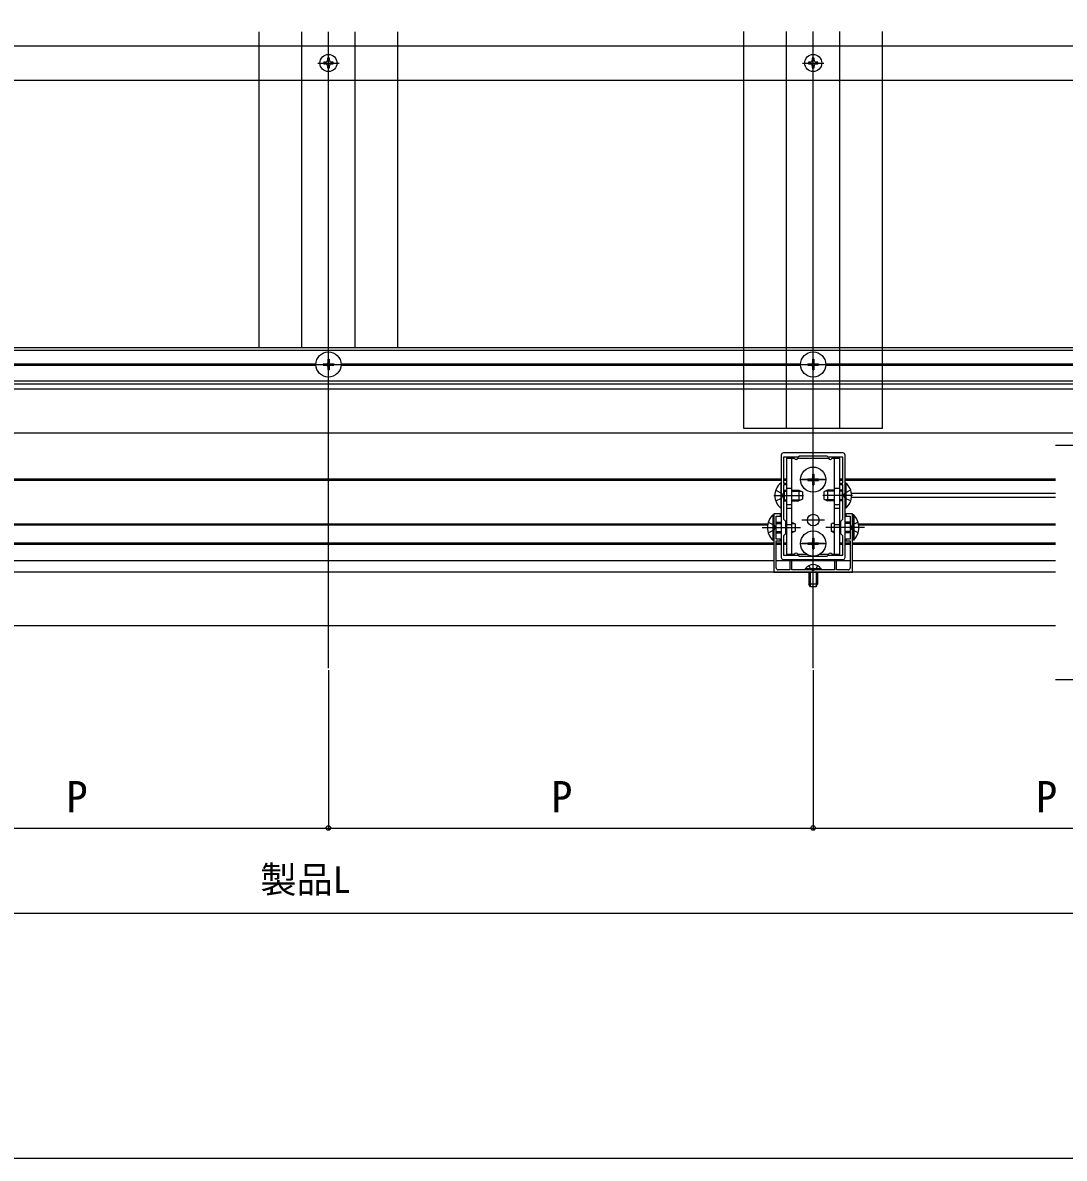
# Model space of a CAD drawing. Units: millimetres, scale not verified. Extents: x -875 to 875, y -1303 to 1295.
# Drawn here: x -116 to 373, y -1303 to -770 of the extents above; entities that cross this region are included whole.
import ezdxf
from ezdxf.enums import TextEntityAlignment as Align

# ---------------------------------------------------------------- set-up
doc = ezdxf.new("R2010")
doc.units = ezdxf.units.MM
doc.header["$LTSCALE"] = 8
for name, color, linetype in [('0-3_YKK_11', 7, 'Continuous'), ('0-4_YKK_12', 2, 'Continuous'), ('0-5_YKK_13', 4, 'Continuous'), ('0-6_YKK_D', 6, 'Continuous'), ('0-7_YKK_ZWAK', 7, 'Continuous')]:
    doc.layers.add(name, color=color, linetype=linetype)
doc.styles.add('ＭＳ ゴシック', font='')
doc.styles.get('ＭＳ ゴシック').set_extended_font_data('MS Gothic')

msp = doc.modelspace()

# ---------------------------------------------------------------- linework, layer by layer
at = {"layer": '0-3_YKK_11'}
for p, q in [((240, -972.697), (240, -1020.697)), ((269, -971.697), (241, -971.697)), ((270, -1020.697), (270, -972.697)), ((241, -1021.697), (269, -1021.697))]:
    msp.add_line(p, q, dxfattribs=at)
msp.add_lwpolyline([(268.9, -1002.797), (268.9, -986.697), (268, -986.697), (268, -985.897), (268.9, -985.897), (268.9, -973.697), (262, -973.697), (261.5, -973.197), (248.5, -973.197), (248, -973.697), (241.1, -973.697), (241.1, -985.897), (242, -985.897), (242, -986.697), (241.1, -986.697), (241.1, -1002.797), (242, -1003.697), (242, -1009.697), (241.1, -1010.597), (241.1, -1019.697), (248, -1019.697), (248.5, -1020.197), (261.5, -1020.197), (262, -1019.697), (268.9, -1019.697), (268.9, -1010.597), (268, -1009.697), (268, -1003.697)], close=True, dxfattribs=at)
for points in [[(236.5, -1027.7), (273.5, -1027.7), (273.5, -1000.2), (270.3, -1000.2), (270.3, -1001.3), (272.4, -1001.3), (272.4, -1006.242), (272.52, -1006.425), (272.52, -1006.975), (272.4, -1007.158), (272.4, -1012.1), (270.3, -1012.1), (270.3, -1012.9), (272.4, -1012.9), (272.4, -1025.6)], [(237.6, -1025.6), (237.6, -1012.9), (239.7, -1012.9), (239.7, -1012.1), (237.6, -1012.1), (237.6, -1007.158), (237.48, -1006.975), (237.48, -1006.425), (237.6, -1006.242), (237.6, -1001.3), (239.7, -1001.3), (239.7, -1000.2), (236.5, -1000.2), (236.5, -1027.7)], [(271.4, -1026.6), (265.9, -1026.6), (265.9, -1022.2), (265, -1022.2), (265, -1026.6), (255.458, -1026.6), (255.275, -1026.72), (254.725, -1026.72), (254.542, -1026.6), (245, -1026.6), (245, -1022.2), (244.1, -1022.2), (244.1, -1026.6), (238.6, -1026.6)]]:
    msp.add_lwpolyline(points, dxfattribs=at)
for centre, start, end in [((241, -972.697), 90.00001, 179.99999), ((269, -972.697), 0.00001, 89.99999), ((241, -1020.697), 180.00001, 269.99999), ((269, -1020.697), 270.00001, 359.99999), ((238.6, -1025.6), 180.00001, 269.99999), ((271.4, -1025.6), 270.00001, 359.99999)]:
    msp.add_arc(centre, 1, start, end, dxfattribs=at)
at = {"layer": '0-4_YKK_12'}
for p, q in [((-5, -922.203), (-5, -774.006)), ((15, -922.203), (15, -774.003)), ((27.5, -1072.703), (27.5, -774.002)), ((40, -922.203), (40, -774)), ((60, -922.203), (60, -773.997)), ((222.5, -960.203), (222.5, -773.974)), ((242.5, -960.203), (242.5, -773.971)), ((255, -1072.703), (255, -773.97)), ((267.5, -960.203), (267.5, -773.968)), ((287.5, -960.203), (287.5, -773.965)), ((22.5, -788.703), (32.5, -788.703)), ((27.5, -793.703), (27.5, -783.703)), ((250, -788.703), (260, -788.703)), ((255, -793.703), (255, -783.703)), ((-595, -922.203), (637.5, -922.203)), ((-595, -923.403), (637.5, -923.403)), ((27.5, -936.503), (27.5, -923.903)), ((255, -936.503), (255, -923.903)), ((-194.108, -929.903), (21.608, -929.903)), ((-194.108, -930.503), (21.608, -930.503)), ((21.2, -930.203), (33.8, -930.203)), ((33.392, -929.903), (249.108, -929.903)), ((33.392, -930.503), (249.108, -930.503)), ((248.7, -930.203), (261.3, -930.203)), ((260.892, -929.903), (476.608, -929.903)), ((260.892, -930.503), (476.608, -930.503)), ((-595, -937.803), (637.5, -937.803)), ((-595, -939.203), (637.5, -939.203)), ((-625, -962.203), (680, -962.203)), ((287.5, -960.203), (222.5, -960.203)), ((681, -968.203), (368.75, -968.203)), ((-185, -983.903), (240, -983.903)), ((-185, -984.503), (240, -984.503)), ((241.1, -983.903), (242.5, -983.903)), ((241.1, -984.503), (242.5, -984.503)), ((248.7, -984.204), (261.3, -984.204)), ((267.5, -983.903), (268.9, -983.903)), ((267.5, -984.503), (268.9, -984.503)), ((270, -983.903), (368.75, -983.903)), ((270, -984.503), (368.75, -984.503)), ((272.905, -990.5), (368.75, -990.5)), ((236.5, -991.703), (250.5, -991.703)), ((273.5, -991.703), (259.5, -991.703)), ((272.959, -992.5), (368.75, -992.5)), ((-178.699, -1004.903), (233.698, -1004.903)), ((-178.588, -1005.503), (233.587, -1005.503)), ((231, -1006.7), (249, -1006.7)), ((260.3, -1003.204), (249.7, -1003.204)), ((279, -1006.7), (261, -1006.7)), ((276.302, -1004.903), (368.75, -1004.903)), ((276.413, -1005.503), (368.75, -1005.503)), ((-181.5, -1013.903), (236.5, -1013.903)), ((-181.5, -1014.503), (236.5, -1014.503)), ((237.6, -1013.903), (240, -1013.903)), ((237.6, -1013.903), (240, -1013.903)), ((237.6, -1014.503), (240, -1014.503)), ((237.6, -1014.503), (240, -1014.503)), ((241.1, -1013.903), (242.5, -1013.903)), ((241.1, -1013.903), (242.5, -1013.903)), ((241.1, -1014.503), (242.5, -1014.503)), ((241.1, -1014.503), (242.5, -1014.503)), ((248.7, -1014.2), (261.3, -1014.2)), ((267.5, -1013.903), (268.9, -1013.903)), ((267.5, -1013.903), (268.9, -1013.903)), ((267.5, -1014.503), (268.9, -1014.503)), ((267.5, -1014.503), (268.9, -1014.503)), ((270, -1013.903), (272.4, -1013.903)), ((270, -1013.903), (272.4, -1013.903)), ((270, -1014.503), (272.4, -1014.503)), ((270, -1014.503), (272.4, -1014.503)), ((273.5, -1013.903), (368.75, -1013.903)), ((273.5, -1014.503), (368.75, -1014.503)), ((-181.5, -1022.203), (236.5, -1022.203)), ((237.6, -1022.203), (272.4, -1022.203)), ((237.6, -1022.203), (272.4, -1022.203)), ((273.5, -1022.203), (368.75, -1022.203)), ((681, -1078.203), (368.75, -1078.203))]:
    msp.add_line(p, q, dxfattribs=at)
msp.add_lwpolyline([(368.75, -1027.7), (-715.5, -1027.7), (-715.5, -1052.7), (368.75, -1052.7)], dxfattribs=at)
at = {"layer": '0-5_YKK_13'}
for p, q in [((-583.5, -780.703), (638.5, -780.703)), ((26.18, -788.263), (25.3, -788.263)), ((253.68, -788.263), (252.8, -788.263)), ((28.82, -789.143), (29.7, -789.143)), ((256.32, -789.143), (257.2, -789.143)), ((-583.5, -796.703), (638.5, -796.703)), ((25, -929.853), (25, -930.553)), ((25, -929.853), (26.65, -929.853)), ((25, -930.553), (26.65, -930.553)), ((27.15, -927.703), (27.85, -927.703)), ((27.15, -927.703), (27.15, -929.353)), ((27.15, -931.053), (27.15, -932.703)), ((27.85, -927.703), (27.85, -929.353)), ((27.85, -931.053), (27.85, -932.703)), ((28.35, -929.853), (30, -929.853)), ((28.35, -930.553), (30, -930.553)), ((30, -929.853), (30, -930.553)), ((252.5, -929.853), (252.5, -930.553)), ((252.5, -929.853), (254.15, -929.853)), ((252.5, -930.553), (254.15, -930.553)), ((254.65, -927.703), (255.35, -927.703)), ((254.65, -927.703), (254.65, -929.353)), ((254.65, -931.053), (254.65, -932.703)), ((255.35, -927.703), (255.35, -929.353)), ((255.35, -931.053), (255.35, -932.703)), ((255.85, -929.853), (257.5, -929.853)), ((255.85, -930.553), (257.5, -930.553)), ((257.5, -929.853), (257.5, -930.553)), ((27.15, -932.703), (27.85, -932.703)), ((254.65, -932.703), (255.35, -932.703)), ((637.5, -941.703), (-579, -941.703)), ((242.5, -974.203), (246.134, -974.203)), ((242.5, -974.203), (242.5, -1019.203)), ((245, -1019.203), (245, -974.203)), ((247.866, -974.203), (262.134, -974.203)), ((263.866, -974.203), (267.5, -974.203)), ((265, -1019.203), (265, -974.203)), ((267.5, -1019.203), (267.5, -974.203)), ((239.752, -985.803), (240, -985.803)), ((239.752, -985.803), (239.752, -997.603)), ((240, -997.603), (240, -985.803)), ((260.3, -984.204), (249.7, -984.204)), ((252.5, -983.854), (252.5, -984.554)), ((252.5, -983.854), (254.15, -983.854)), ((252.5, -984.554), (254.15, -984.554)), ((254.65, -981.704), (255.35, -981.704)), ((254.65, -981.704), (254.65, -983.354)), ((254.65, -985.054), (254.65, -986.704)), ((255.35, -981.704), (255.35, -983.354)), ((255.35, -985.054), (255.35, -986.704)), ((255.85, -983.854), (257.5, -983.854)), ((255.85, -984.554), (257.5, -984.554)), ((257.5, -983.854), (257.5, -984.554)), ((270, -997.603), (270, -985.803)), ((270.248, -985.803), (270, -985.803)), ((270.248, -985.803), (270.248, -997.603)), ((237.417, -989.203), (240.135, -990.558)), ((240.744, -991.703), (240.135, -990.558)), ((241.4, -989.203), (241.1, -989.312)), ((241.4, -989.636), (241.1, -989.573)), ((241.4, -989.203), (241.4, -994.203)), ((241.4, -989.203), (242.5, -989.203)), ((241.4, -989.636), (242.5, -989.636)), ((242.5, -988.203), (245, -988.203)), ((245, -989.203), (248.3, -989.203)), ((245, -989.636), (249.22, -989.636)), ((248.3, -989.203), (250, -990.003)), ((248.3, -989.203), (248.3, -994.203)), ((250, -990.003), (250, -993.403)), ((254.65, -986.704), (255.35, -986.704)), ((261.7, -989.203), (260, -990.003)), ((260, -990.003), (260, -993.403)), ((265, -989.636), (260.78, -989.636)), ((265, -989.203), (261.7, -989.203)), ((261.7, -989.203), (261.7, -994.203)), ((265, -988.203), (267.5, -988.203)), ((268.6, -989.203), (267.5, -989.203)), ((268.6, -989.636), (267.5, -989.636)), ((268.6, -989.203), (268.6, -994.203)), ((268.6, -989.203), (268.9, -989.312)), ((268.6, -989.636), (268.9, -989.573)), ((269.256, -991.703), (269.865, -990.558)), ((272.583, -989.203), (269.865, -990.558)), ((237.417, -994.203), (240.135, -992.848)), ((240.744, -991.703), (240.135, -992.848)), ((241.4, -993.77), (241.1, -993.833)), ((241.4, -994.203), (241.1, -994.094)), ((241.4, -993.77), (242.5, -993.77)), ((241.4, -994.203), (242.5, -994.203)), ((242.5, -995.837), (245, -995.837)), ((245, -993.77), (249.22, -993.77)), ((245, -994.203), (248.3, -994.203)), ((250, -993.403), (248.3, -994.203)), ((260, -993.403), (261.7, -994.203)), ((265, -993.77), (260.78, -993.77)), ((265, -994.203), (261.7, -994.203)), ((265, -995.837), (267.5, -995.837)), ((268.6, -993.77), (267.5, -993.77)), ((268.6, -994.203), (267.5, -994.203)), ((268.6, -993.77), (268.9, -993.833)), ((268.6, -994.203), (268.9, -994.094)), ((269.256, -991.703), (269.865, -992.848)), ((272.583, -994.203), (269.865, -992.848)), ((235.991, -1000.8), (236.5, -1000.8)), ((236.5, -1000.8), (236.5, -1012.6)), ((239.752, -997.603), (240, -997.603)), ((242.5, -997.569), (245, -997.569)), ((265, -997.569), (267.5, -997.569)), ((270.248, -997.603), (270, -997.603)), ((274.009, -1000.8), (273.5, -1000.8)), ((273.5, -1000.8), (273.5, -1012.6)), ((237.6, -1004.2), (240, -1004.2)), ((237.6, -1004.854), (240, -1004.854)), ((242, -1004.2), (242.5, -1004.2)), ((242, -1004.854), (242.5, -1004.854)), ((242.5, -1005.203), (245, -1005.203)), ((246.5, -1005), (245, -1004.294)), ((245, -1004.854), (246.19, -1004.854)), ((246.5, -1005), (246.5, -1008.4)), ((263.5, -1005), (265, -1004.294)), ((263.5, -1005), (263.5, -1008.4)), ((265, -1004.854), (263.81, -1004.854)), ((265, -1005.203), (267.5, -1005.203)), ((268, -1004.2), (267.5, -1004.2)), ((268, -1004.854), (267.5, -1004.854)), ((272.4, -1004.2), (270, -1004.2)), ((272.4, -1004.854), (270, -1004.854)), ((237.6, -1008.546), (240, -1008.546)), ((237.6, -1009.2), (240, -1009.2)), ((242, -1008.546), (242.5, -1008.546)), ((242, -1009.2), (242.5, -1009.2)), ((246.5, -1008.4), (245, -1009.106)), ((245, -1008.546), (246.19, -1008.546)), ((254.65, -1011.7), (255.35, -1011.7)), ((254.65, -1011.7), (254.65, -1013.35)), ((255.35, -1011.7), (255.35, -1013.35)), ((263.5, -1008.4), (265, -1009.106)), ((265, -1008.546), (263.81, -1008.546)), ((268, -1008.546), (267.5, -1008.546)), ((268, -1009.2), (267.5, -1009.2)), ((272.4, -1008.546), (270, -1008.546)), ((272.4, -1009.2), (270, -1009.2)), ((260.3, -1014.2), (249.7, -1014.2)), ((252.5, -1013.85), (252.5, -1014.55)), ((252.5, -1013.85), (254.15, -1013.85)), ((252.5, -1014.55), (254.15, -1014.55)), ((254.65, -1015.05), (254.65, -1016.7)), ((254.65, -1016.7), (255.35, -1016.7)), ((255.35, -1015.05), (255.35, -1016.7)), ((255.85, -1013.85), (257.5, -1013.85)), ((255.85, -1014.55), (257.5, -1014.55)), ((257.5, -1013.85), (257.5, -1014.55)), ((242.5, -1019.203), (246.134, -1019.203)), ((247.866, -1019.203), (251.873, -1019.203)), ((258.127, -1019.203), (262.134, -1019.203)), ((263.866, -1019.203), (267.5, -1019.203)), ((258.75, -1026.6), (251.25, -1026.6)), ((253, -1027.7), (253, -1033.2)), ((253.654, -1027.7), (253.654, -1034.509)), ((256.346, -1027.7), (256.346, -1034.509)), ((258.75, -1026.091), (258.75, -1026.6)), ((253.7, -1034.6), (253, -1033.2)), ((256.3, -1034.6), (257, -1033.2)), ((256.3, -1034.6), (253.7, -1034.6))]:
    msp.add_line(p, q, dxfattribs=at)
for points in [[(25.3, -788.263), (25.3, -789.143), (26.18, -789.143)], [(27.94, -787.383), (27.94, -786.503), (27.06, -786.503), (27.06, -787.383)], [(29.7, -789.143), (29.7, -788.263), (28.82, -788.263)], [(252.8, -788.263), (252.8, -789.143), (253.68, -789.143)], [(255.44, -787.383), (255.44, -786.503), (254.56, -786.503), (254.56, -787.383)], [(257.2, -789.143), (257.2, -788.263), (256.32, -788.263)], [(27.06, -790.023), (27.06, -790.903), (27.94, -790.903), (27.94, -790.023)], [(254.56, -790.023), (254.56, -790.903), (255.44, -790.903), (255.44, -790.023)], [(235.991, -1000.8), (235.991, -1012.6), (236.5, -1012.6)], [(274.009, -1000.8), (274.009, -1012.6), (273.5, -1012.6)], [(233.889, -1004.2), (236.667, -1005.555), (237.276, -1006.7)], [(233.889, -1009.2), (236.667, -1007.845), (237.276, -1006.7)], [(276.111, -1004.2), (273.333, -1005.555), (272.724, -1006.7)], [(276.111, -1009.2), (273.333, -1007.845), (272.724, -1006.7)], [(258.75, -1026.091), (251.25, -1026.091), (251.25, -1026.6)], [(252.95, -1024.591), (253.855, -1026.446), (255, -1027.055)], [(257, -1027.7), (257, -1033.2), (253, -1033.2)], [(257.05, -1024.591), (256.145, -1026.446), (255, -1027.055)]]:
    msp.add_lwpolyline(points, dxfattribs=at)
for centre, radius in [((27.5, -788.703), 4), ((255, -788.703), 4), ((27.5, -930.203), 5.9), ((255, -930.203), 5.9), ((255, -984.204), 5.9), ((255, -1003.204), 2.75), ((255, -1014.2), 5.9)]:
    msp.add_circle(centre, radius, dxfattribs=at)
for centre, radius, start, end in [((26.18, -787.383), 0.88, 270, 0), ((28.82, -787.383), 0.88, 180, 270), ((253.68, -787.383), 0.88, 270, 0), ((256.32, -787.383), 0.88, 180, 270), ((26.18, -790.023), 0.88, 0, 90), ((28.82, -790.023), 0.88, 90, 180), ((253.68, -790.023), 0.88, 0, 90), ((256.32, -790.023), 0.88, 90, 180), ((26.65, -929.353), 0.5, 270, 0), ((26.65, -931.053), 0.5, 0, 90), ((28.35, -929.353), 0.5, 180, 270), ((28.35, -931.053), 0.5, 90, 180), ((254.15, -929.353), 0.5, 270, 0), ((254.15, -931.053), 0.5, 0, 90), ((255.85, -929.353), 0.5, 180, 270), ((255.85, -931.053), 0.5, 90, 180), ((247, -973.703), 1, 210, 330), ((263, -973.703), 1, 210, 330), ((244.7, -991.703), 7.7, 129.98312, 230.01688), ((254.15, -983.354), 0.5, 270, 0), ((254.15, -985.054), 0.5, 0, 90), ((255.85, -983.354), 0.5, 180, 270), ((255.85, -985.054), 0.5, 90, 180), ((265.3, -991.703), 7.7, 309.98312, 50.01688), ((241.732, -1006.7), 8.232, 134.2189, 225.7811), ((268.268, -1006.7), 8.232, 314.2189, 45.7811), ((254.15, -1013.35), 0.5, 270, 0), ((254.15, -1015.05), 0.5, 0, 90), ((255.85, -1013.35), 0.5, 180, 270), ((255.85, -1015.05), 0.5, 90, 180), ((247, -1019.703), 1, 30, 150), ((263, -1019.703), 1, 30, 150), ((255, -1028.627), 4.527, 34.06671, 145.93329)]:
    msp.add_arc(centre, radius, start, end, dxfattribs=at)
at = {"layer": '0-6_YKK_D'}
for p, q in [((27.5, -1073.703), (27.5, -1148.703)), ((27.5, -1073.703), (27.5, -1148.703)), ((255, -1073.703), (255, -1148.703)), ((255, -1073.703), (255, -1148.703)), ((-200, -1147.703), (27.5, -1147.703)), ((27.5, -1147.703), (255, -1147.703)), ((255, -1147.703), (482.5, -1147.703)), ((-637.5, -1187.703), (692.5, -1187.703))]:
    msp.add_line(p, q, dxfattribs=at)
for centre in [(27.5, -1147.703), (27.5, -1147.703), (255, -1147.703), (255, -1147.703)]:
    msp.add_circle(centre, 1.075, dxfattribs=at)
at = {"layer": '0-7_YKK_ZWAK'}
msp.add_lwpolyline([(-875, -1302.7), (875, -1302.7), (875, 1247.3)], dxfattribs=at)

# ---------------------------------------------------------------- texts
at = {"layer": '0-6_YKK_D', "style": 'ＭＳ ゴシック'}
for s, height, p in [('P', 14.66, (-95.455, -1144.703)), ('P', 14.66, (132.045, -1144.703)), ('P', 14.66, (359.545, -1144.703)), ('製品L', 12.46, (-4.472, -1181.902))]:
    msp.add_text(s, height=height, dxfattribs=at).set_placement(p, align=Align.BOTTOM_LEFT)

doc.saveas('drawing.dxf')
